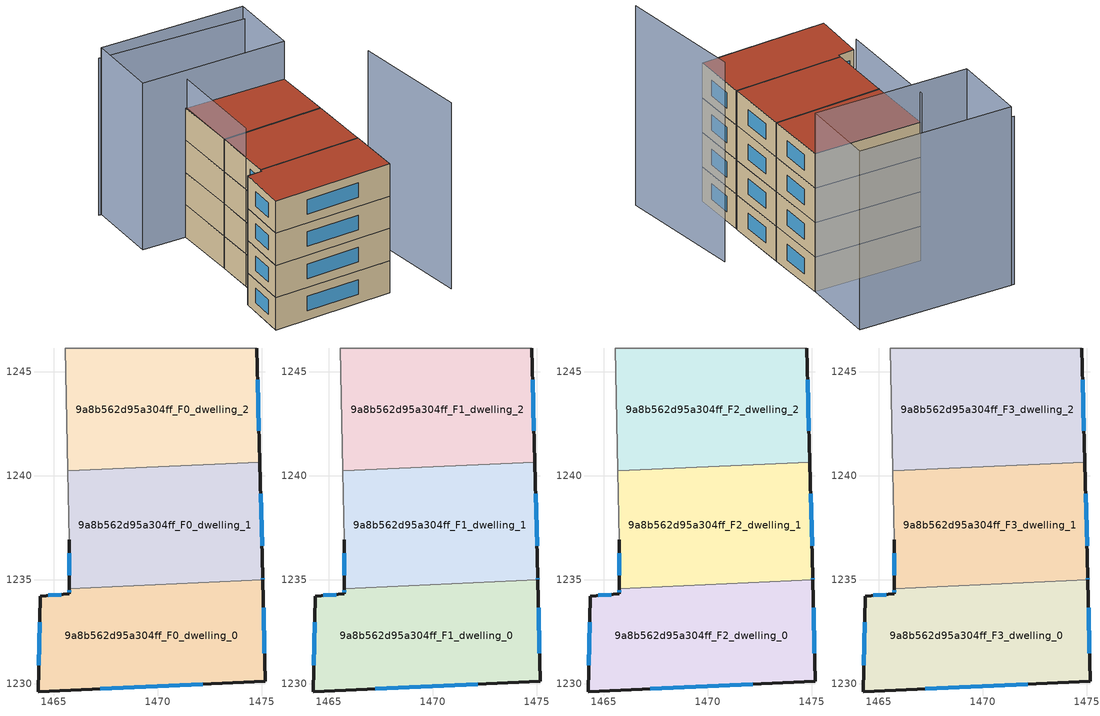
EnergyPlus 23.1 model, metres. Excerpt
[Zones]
9a8b562d95a304ff_F0_dwelling_0
 floor ground (EU_floor_Construction): 1475.06,1235 1475.15,1230.11 1464.24,1229.62 1464.35,1234.22 1465.75,1234.32 1465.75,1234.57 z0
 wall outside (EU_wall_Construction): 1465.75,1234.57 1465.75,1234.32 1464.35,1234.22 1464.24,1229.62 1475.15,1230.11 1475.06,1235 z0:3
 wall to 9a8b562d95a304ff_F0_dwelling_1 (EU_wall_Construction): 1475.06,1235 1465.75,1234.57 z0:3
 window (EU_Window_Construction): 1465.36,1234.29 1464.73,1234.25 / 1465.75,1234.5 1465.75,1234.39 / 1475.13,1231.46 1475.08,1233.65 / 1467.25,1229.75 1472.15,1229.98 / 1464.32,1232.95 1464.27,1230.88 z0.83:2.17
9a8b562d95a304ff_F0_dwelling_1
 floor ground (EU_floor_Construction): 1474.91,1240.65 1475.05,1235.12 1475.06,1235 1465.75,1234.57 1465.75,1236.92 1465.68,1240.23 z0
 wall outside (EU_wall_Construction): 1465.75,1236.92 1465.75,1234.57 / 1475.06,1235 1475.05,1235.12 1474.91,1240.65 z0:3
 wall adiabatic (EU_wall_Construction): 1465.68,1240.23 1465.75,1236.92 z0:3
 wall to 9a8b562d95a304ff_F0_dwelling_2 (EU_wall_Construction): 1474.9,1240.65 1465.68,1240.23 z0:3
 window (EU_Window_Construction): 1465.75,1236.27 1465.75,1235.22 / 1475.01,1236.64 1474.95,1239.13 / 1475.06,1235.03 1475.05,1235.08 z0.83:2.17
9a8b562d95a304ff_F0_dwelling_2
 floor ground (EU_floor_Construction): 1474.76,1246.12 1474.91,1240.65 1465.68,1240.23 1465.55,1246.13 z0
 wall outside (EU_wall_Construction): 1474.91,1240.65 1474.76,1246.12 z0:3
 wall adiabatic (EU_wall_Construction): 1474.76,1246.12 1465.55,1246.13 1465.68,1240.23 z0:3
 window (EU_Window_Construction): 1474.86,1242.16 1474.8,1244.62 z0.83:2.17
9a8b562d95a304ff_F1_dwelling_0
 floor to 9a8b562d95a304ff_F0_dwelling_0 (EU_floor_Construction): 1475.06,1235 1475.15,1230.11 1464.24,1229.62 1464.35,1234.22 1465.75,1234.32 1465.75,1234.57 z3
 wall outside (EU_wall_Construction): 1465.75,1234.57 1465.75,1234.32 1464.35,1234.22 1464.24,1229.62 1475.15,1230.11 1475.06,1235 z3:6
 wall to 9a8b562d95a304ff_F1_dwelling_1 (EU_wall_Construction): 1475.06,1235 1465.75,1234.57 z3:6
 window (EU_Window_Construction): 1465.36,1234.29 1464.73,1234.25 / 1465.75,1234.5 1465.75,1234.39 / 1475.13,1231.46 1475.08,1233.65 / 1467.25,1229.75 1472.15,1229.98 / 1464.32,1232.95 1464.27,1230.88 z3.83:5.17
9a8b562d95a304ff_F1_dwelling_1
 floor to 9a8b562d95a304ff_F0_dwelling_1 (EU_floor_Construction): 1474.9,1240.65 1475.05,1235.12 1475.06,1235 1465.75,1234.57 1465.75,1236.92 1465.68,1240.23 z3
 wall outside (EU_wall_Construction): 1465.75,1236.92 1465.75,1234.57 / 1475.06,1235 1475.05,1235.12 1474.91,1240.65 z3:6
 wall adiabatic (EU_wall_Construction): 1465.68,1240.23 1465.75,1236.92 z3:6
 wall to 9a8b562d95a304ff_F1_dwelling_2 (EU_wall_Construction): 1474.9,1240.65 1465.68,1240.23 z3:6
 window (EU_Window_Construction): 1465.75,1236.27 1465.75,1235.22 / 1475.01,1236.64 1474.95,1239.13 / 1475.06,1235.03 1475.05,1235.08 z3.83:5.17
9a8b562d95a304ff_F1_dwelling_2
 floor to 9a8b562d95a304ff_F0_dwelling_2 (EU_floor_Construction): 1474.76,1246.12 1474.9,1240.65 1465.68,1240.23 1465.55,1246.13 z3
 wall outside (EU_wall_Construction): 1474.91,1240.65 1474.76,1246.12 z3:6
 wall adiabatic (EU_wall_Construction): 1474.76,1246.12 1465.55,1246.13 1465.68,1240.23 z3:6
 window (EU_Window_Construction): 1474.86,1242.16 1474.8,1244.62 z3.83:5.17
9a8b562d95a304ff_F2_dwelling_0
 floor to 9a8b562d95a304ff_F1_dwelling_0 (EU_floor_Construction): 1475.06,1235 1475.15,1230.11 1464.24,1229.62 1464.35,1234.22 1465.75,1234.32 1465.75,1234.57 z6
 wall outside (EU_wall_Construction): 1465.75,1234.57 1465.75,1234.32 1464.35,1234.22 1464.24,1229.62 1475.15,1230.11 1475.06,1235 z6:9
 wall to 9a8b562d95a304ff_F2_dwelling_1 (EU_wall_Construction): 1475.06,1235 1465.75,1234.57 z6:9
 window (EU_Window_Construction): 1465.36,1234.29 1464.73,1234.25 / 1465.75,1234.5 1465.75,1234.39 / 1475.13,1231.46 1475.08,1233.65 / 1467.25,1229.75 1472.15,1229.98 / 1464.32,1232.95 1464.27,1230.88 z6.83:8.17
9a8b562d95a304ff_F2_dwelling_1
 floor to 9a8b562d95a304ff_F1_dwelling_1 (EU_floor_Construction): 1474.9,1240.65 1475.05,1235.12 1475.06,1235 1465.75,1234.57 1465.75,1236.92 1465.68,1240.23 z6
 wall outside (EU_wall_Construction): 1465.75,1236.92 1465.75,1234.57 / 1475.06,1235 1475.05,1235.12 1474.91,1240.65 z6:9
 wall adiabatic (EU_wall_Construction): 1465.68,1240.23 1465.75,1236.92 z6:9
 wall to 9a8b562d95a304ff_F2_dwelling_2 (EU_wall_Construction): 1474.9,1240.65 1465.68,1240.23 z6:9
 window (EU_Window_Construction): 1465.75,1236.27 1465.75,1235.22 / 1475.01,1236.64 1474.95,1239.13 / 1475.06,1235.03 1475.05,1235.08 z6.83:8.17
9a8b562d95a304ff_F2_dwelling_2
 floor to 9a8b562d95a304ff_F1_dwelling_2 (EU_floor_Construction): 1474.76,1246.12 1474.9,1240.65 1465.68,1240.23 1465.55,1246.13 z6
 wall outside (EU_wall_Construction): 1474.91,1240.65 1474.76,1246.12 z6:9
 wall adiabatic (EU_wall_Construction): 1474.76,1246.12 1465.55,1246.13 1465.68,1240.23 z6:9
 window (EU_Window_Construction): 1474.86,1242.16 1474.8,1244.62 z6.83:8.17
9a8b562d95a304ff_F3_dwelling_0
 floor to 9a8b562d95a304ff_F2_dwelling_0 (EU_floor_Construction): 1475.06,1235 1475.15,1230.11 1464.24,1229.62 1464.35,1234.22 1465.75,1234.32 1465.75,1234.57 z9
 wall outside (EU_wall_Construction): 1465.75,1234.57 1465.75,1234.32 1464.35,1234.22 1464.24,1229.62 1475.15,1230.11 1475.06,1235 z9:12
 wall to 9a8b562d95a304ff_F3_dwelling_1 (EU_wall_Construction): 1475.06,1235 1465.75,1234.57 z9:12
 window (EU_Window_Construction): 1465.36,1234.29 1464.73,1234.25 / 1465.75,1234.5 1465.75,1234.39 / 1475.13,1231.46 1475.08,1233.65 / 1467.25,1229.75 1472.15,1229.98 / 1464.32,1232.95 1464.27,1230.88 z9.83:11.17
 roof outside (EU_roof_Construction): 1475.15,1230.11 1475.06,1235 1465.75,1234.57 1465.75,1234.32 1464.35,1234.22 1464.24,1229.62 z12
9a8b562d95a304ff_F3_dwelling_1
 floor to 9a8b562d95a304ff_F2_dwelling_1 (EU_floor_Construction): 1474.9,1240.65 1475.05,1235.12 1475.06,1235 1465.75,1234.57 1465.75,1236.92 1465.68,1240.23 z9
 wall outside (EU_wall_Construction): 1465.75,1236.92 1465.75,1234.57 / 1475.06,1235 1475.05,1235.12 1474.91,1240.65 z9:12
 wall adiabatic (EU_wall_Construction): 1465.68,1240.23 1465.75,1236.92 z9:12
 wall to 9a8b562d95a304ff_F3_dwelling_2 (EU_wall_Construction): 1474.9,1240.65 1465.68,1240.23 z9:12
 window (EU_Window_Construction): 1465.75,1236.27 1465.75,1235.22 / 1475.01,1236.64 1474.95,1239.13 / 1475.06,1235.03 1475.05,1235.08 z9.83:11.17
 roof outside (EU_roof_Construction): 1475.06,1235 1475.05,1235.12 1474.91,1240.65 1465.68,1240.23 1465.75,1236.92 1465.75,1234.57 z12
9a8b562d95a304ff_F3_dwelling_2
 floor to 9a8b562d95a304ff_F2_dwelling_2 (EU_floor_Construction): 1474.76,1246.12 1474.9,1240.65 1465.68,1240.23 1465.55,1246.13 z9
 wall outside (EU_wall_Construction): 1474.91,1240.65 1474.76,1246.12 z9:12
 wall adiabatic (EU_wall_Construction): 1474.76,1246.12 1465.55,1246.13 1465.68,1240.23 z9:12
 window (EU_Window_Construction): 1474.86,1242.16 1474.8,1244.62 z9.83:11.17
 roof outside (EU_roof_Construction): 1474.91,1240.65 1474.76,1246.12 1465.55,1246.13 1465.68,1240.23 z12
shading: 1479.76,1228.11 1478.27,1238.76 z0:17.3; 1465.64,1246.42 1465.75,1236.92 z0:14.7; 1474.76,1246.12 1461.55,1246.13 / 1461.55,1246.13 1461.55,1252.73 / 1461.55,1252.73 1474.76,1252.73 / 1474.76,1252.73 1474.76,1246.12 z0:15.5; 1474.66,1252.23 1461.31,1252.74 z0:14.6
[Building]
EU S2 Campaign: North Axis=0; Terrain=City; Solar Distribution=FullExterior
[Site:Location]
Lyon-Bron: Latitude=45.75; Longitude=5; Time Zone=1; Elevation=198
[SizingPeriod:WeatherFileDays]
AnnualSizingPeriod: Begin Month=1; Begin Day of Month=1; End Month=12; End Day of Month=31; Day of Week for Start Day=Monday; Use Weather File Daylight Saving Period=No; Use Weather File Rain and Snow Indicators=No
[MATERIAL]
EU_InternalMass_Material: Roughness=MediumRough; Thickness=0.1; Conductivity=1; Density=1800; Specific Heat=900; Thermal Absorptance=0.9; Solar Absorptance=0.7; Visible Absorptance=0.7
[MATERIAL:NOMASS] Roughness=MediumRough; Thermal Absorptance=0.9; Solar Absorptance=0.7; Visible Absorptance=0.7
Name | Thermal Resistance
EU_wall_NoMass | 0.87146
EU_roof_NoMass | 0.842276
EU_floor_NoMass | 0.496999
[WINDOWMATERIAL:SIMPLEGLAZINGSYSTEM]
EU_Window_SimpleGlazing: UFactor=2.2525; Solar Heat Gain Coefficient=0.76; Visible Transmittance=0.76
[CONSTRUCTION]
EU_wall_Construction: EU_wall_NoMass
EU_roof_Construction: EU_roof_NoMass
EU_floor_Construction: EU_floor_NoMass
EU_Window_Construction: EU_Window_SimpleGlazing
EU_InternalMass_Construction: EU_InternalMass_Material
[ZONE] Type=1; Multiplier=1; Ceiling Height=autocalculate; Floor Area=autocalculate; Part of Total Floor Area=Yes
Name | Volume
9a8b562d95a304ff_F0_dwelling_0; 9a8b562d95a304ff_F1_dwelling_0; 9a8b562d95a304ff_F2_dwelling_0; 9a8b562d95a304ff_F3_dwelling_0 | 157.251
9a8b562d95a304ff_F0_dwelling_1 | 157.245
9a8b562d95a304ff_F1_dwelling_1; 9a8b562d95a304ff_F2_dwelling_1; 9a8b562d95a304ff_F3_dwelling_1 | 157.244
9a8b562d95a304ff_F0_dwelling_2; 9a8b562d95a304ff_F1_dwelling_2; 9a8b562d95a304ff_F2_dwelling_2; 9a8b562d95a304ff_F3_dwelling_2 | 157.255
[INTERNALMASS] Construction=EU_InternalMass_Construction
Name | Zone or ZoneList | Surface Area
9a8b562d95a304ff_F0_dwelling_0_EU_InternalMass | 9a8b562d95a304ff_F0_dwelling_0 | 52.4171
9a8b562d95a304ff_F0_dwelling_1_EU_InternalMass | 9a8b562d95a304ff_F0_dwelling_1 | 52.4148
9a8b562d95a304ff_F0_dwelling_2_EU_InternalMass | 9a8b562d95a304ff_F0_dwelling_2 | 52.4183
9a8b562d95a304ff_F1_dwelling_0_EU_InternalMass | 9a8b562d95a304ff_F1_dwelling_0 | 52.4171
9a8b562d95a304ff_F1_dwelling_1_EU_InternalMass | 9a8b562d95a304ff_F1_dwelling_1 | 52.4148
9a8b562d95a304ff_F1_dwelling_2_EU_InternalMass | 9a8b562d95a304ff_F1_dwelling_2 | 52.4183
9a8b562d95a304ff_F2_dwelling_0_EU_InternalMass | 9a8b562d95a304ff_F2_dwelling_0 | 52.4171
9a8b562d95a304ff_F2_dwelling_1_EU_InternalMass | 9a8b562d95a304ff_F2_dwelling_1 | 52.4148
9a8b562d95a304ff_F2_dwelling_2_EU_InternalMass | 9a8b562d95a304ff_F2_dwelling_2 | 52.4183
9a8b562d95a304ff_F3_dwelling_0_EU_InternalMass | 9a8b562d95a304ff_F3_dwelling_0 | 52.4171
9a8b562d95a304ff_F3_dwelling_1_EU_InternalMass | 9a8b562d95a304ff_F3_dwelling_1 | 52.4148
9a8b562d95a304ff_F3_dwelling_2_EU_InternalMass | 9a8b562d95a304ff_F3_dwelling_2 | 52.4183
[OTHEREQUIPMENT] Fuel Type=Electricity; Design Level Calculation Method=Watts/Area; Power per Zone Floor Area=1; Fraction Latent=0; Fraction Radiant=0; Fraction Lost=0; Carbon Dioxide Generation Rate=0; EndUse Subcategory=EU_Step8_InternalGains
Name | Zone or ZoneList or Space or SpaceList | Schedule
EU_Step8_InternalGain_9a8b562d95a304ff_F0_dwelling_0_f000 | 9a8b562d95a304ff_F0_dwelling_0 | EU_Step8_GainSchedule_9a8b562d95a304ff_F0_dwelling_0_f000
EU_Step8_InternalGain_9a8b562d95a304ff_F0_dwelling_1_f000 | 9a8b562d95a304ff_F0_dwelling_1 | EU_Step8_GainSchedule_9a8b562d95a304ff_F0_dwelling_1_f000
EU_Step8_InternalGain_9a8b562d95a304ff_F0_dwelling_2_f000 | 9a8b562d95a304ff_F0_dwelling_2 | EU_Step8_GainSchedule_9a8b562d95a304ff_F0_dwelling_2_f000
EU_Step8_InternalGain_9a8b562d95a304ff_F1_dwelling_0_f000 | 9a8b562d95a304ff_F1_dwelling_0 | EU_Step8_GainSchedule_9a8b562d95a304ff_F1_dwelling_0_f000
EU_Step8_InternalGain_9a8b562d95a304ff_F1_dwelling_1_f000 | 9a8b562d95a304ff_F1_dwelling_1 | EU_Step8_GainSchedule_9a8b562d95a304ff_F1_dwelling_1_f000
EU_Step8_InternalGain_9a8b562d95a304ff_F1_dwelling_2_f000 | 9a8b562d95a304ff_F1_dwelling_2 | EU_Step8_GainSchedule_9a8b562d95a304ff_F1_dwelling_2_f000
EU_Step8_InternalGain_9a8b562d95a304ff_F2_dwelling_0_f000 | 9a8b562d95a304ff_F2_dwelling_0 | EU_Step8_GainSchedule_9a8b562d95a304ff_F2_dwelling_0_f000
EU_Step8_InternalGain_9a8b562d95a304ff_F2_dwelling_1_f000 | 9a8b562d95a304ff_F2_dwelling_1 | EU_Step8_GainSchedule_9a8b562d95a304ff_F2_dwelling_1_f000
EU_Step8_InternalGain_9a8b562d95a304ff_F2_dwelling_2_f000 | 9a8b562d95a304ff_F2_dwelling_2 | EU_Step8_GainSchedule_9a8b562d95a304ff_F2_dwelling_2_f000
EU_Step8_InternalGain_9a8b562d95a304ff_F3_dwelling_0_f000 | 9a8b562d95a304ff_F3_dwelling_0 | EU_Step8_GainSchedule_9a8b562d95a304ff_F3_dwelling_0_f000
EU_Step8_InternalGain_9a8b562d95a304ff_F3_dwelling_1_f000 | 9a8b562d95a304ff_F3_dwelling_1 | EU_Step8_GainSchedule_9a8b562d95a304ff_F3_dwelling_1_f000
EU_Step8_InternalGain_9a8b562d95a304ff_F3_dwelling_2_f000 | 9a8b562d95a304ff_F3_dwelling_2 | EU_Step8_GainSchedule_9a8b562d95a304ff_F3_dwelling_2_f000
[ZONEVENTILATION:DESIGNFLOWRATE] Schedule=EU_AlwaysOn; Design Flow Rate Calculation Method=AirChanges/Hour; Air Changes per Hour=0.425; Ventilation Type=Natural; Fan Pressure Rise=0; Fan Total Efficiency=1; Constant Term Coefficient=1; Temperature Term Coefficient=0; Velocity Term Coefficient=0; Velocity Squared Term Coefficient=0; Minimum Indoor Temperature=-100; Maximum Indoor Temperature=100; Delta Temperature=-100; Minimum Outdoor Temperature=-100; Maximum Outdoor Temperature=100; Maximum Wind Speed=40
Name | Zone or ZoneList or Space or SpaceList
EU_ConstantAir_9a8b562d95a304ff_F0_dwelling_0 | 9a8b562d95a304ff_F0_dwelling_0
EU_ConstantAir_9a8b562d95a304ff_F0_dwelling_1 | 9a8b562d95a304ff_F0_dwelling_1
EU_ConstantAir_9a8b562d95a304ff_F0_dwelling_2 | 9a8b562d95a304ff_F0_dwelling_2
EU_ConstantAir_9a8b562d95a304ff_F1_dwelling_0 | 9a8b562d95a304ff_F1_dwelling_0
EU_ConstantAir_9a8b562d95a304ff_F1_dwelling_1 | 9a8b562d95a304ff_F1_dwelling_1
EU_ConstantAir_9a8b562d95a304ff_F1_dwelling_2 | 9a8b562d95a304ff_F1_dwelling_2
EU_ConstantAir_9a8b562d95a304ff_F2_dwelling_0 | 9a8b562d95a304ff_F2_dwelling_0
EU_ConstantAir_9a8b562d95a304ff_F2_dwelling_1 | 9a8b562d95a304ff_F2_dwelling_1
EU_ConstantAir_9a8b562d95a304ff_F2_dwelling_2 | 9a8b562d95a304ff_F2_dwelling_2
EU_ConstantAir_9a8b562d95a304ff_F3_dwelling_0 | 9a8b562d95a304ff_F3_dwelling_0
EU_ConstantAir_9a8b562d95a304ff_F3_dwelling_1 | 9a8b562d95a304ff_F3_dwelling_1
EU_ConstantAir_9a8b562d95a304ff_F3_dwelling_2 | 9a8b562d95a304ff_F3_dwelling_2
[HVACTEMPLATE:THERMOSTAT] Constant Heating Setpoint=20; Constant Cooling Setpoint=50
EU_HeatOnly_9a8b562d95a304ff_F0_dwelling_0; EU_HeatOnly_9a8b562d95a304ff_F0_dwelling_1; EU_HeatOnly_9a8b562d95a304ff_F0_dwelling_2; EU_HeatOnly_9a8b562d95a304ff_F1_dwelling_0; EU_HeatOnly_9a8b562d95a304ff_F1_dwelling_1; EU_HeatOnly_9a8b562d95a304ff_F1_dwelling_2; EU_HeatOnly_9a8b562d95a304ff_F2_dwelling_0; EU_HeatOnly_9a8b562d95a304ff_F2_dwelling_1; EU_HeatOnly_9a8b562d95a304ff_F2_dwelling_2; EU_HeatOnly_9a8b562d95a304ff_F3_dwelling_0; EU_HeatOnly_9a8b562d95a304ff_F3_dwelling_1; EU_HeatOnly_9a8b562d95a304ff_F3_dwelling_2
[HVACTEMPLATE:ZONE:IDEALLOADSAIRSYSTEM] System Availability Schedule=EU_AlwaysOn; Maximum Heating Supply Air Temperature=50; Minimum Cooling Supply Air Temperature=13; Maximum Heating Supply Air Humidity Ratio=0.0156; Minimum Cooling Supply Air Humidity Ratio=0.0077; Heating Limit=NoLimit; Cooling Limit=NoLimit; Heating Availability Schedule=EU_AlwaysOn; Cooling Availability Schedule=EU_CoolingOff; Dehumidification Control Type=ConstantSensibleHeatRatio; Cooling Sensible Heat Ratio=0.7; Dehumidification Setpoint=60; Humidification Control Type=None; Humidification Setpoint=30; Outdoor Air Method=None; Outdoor Air Flow Rate per Person=0.00944; Outdoor Air Flow Rate per Zone Floor Area=0; Outdoor Air Flow Rate per Zone=0; Demand Controlled Ventilation Type=None; Outdoor Air Economizer Type=NoEconomizer; Heat Recovery Type=None; Sensible Heat Recovery Effectiveness=0.7; Latent Heat Recovery Effectiveness=0.65
Name | Template Thermostat
9a8b562d95a304ff_F0_dwelling_0 | EU_HeatOnly_9a8b562d95a304ff_F0_dwelling_0
9a8b562d95a304ff_F0_dwelling_1 | EU_HeatOnly_9a8b562d95a304ff_F0_dwelling_1
9a8b562d95a304ff_F0_dwelling_2 | EU_HeatOnly_9a8b562d95a304ff_F0_dwelling_2
9a8b562d95a304ff_F1_dwelling_0 | EU_HeatOnly_9a8b562d95a304ff_F1_dwelling_0
9a8b562d95a304ff_F1_dwelling_1 | EU_HeatOnly_9a8b562d95a304ff_F1_dwelling_1
9a8b562d95a304ff_F1_dwelling_2 | EU_HeatOnly_9a8b562d95a304ff_F1_dwelling_2
9a8b562d95a304ff_F2_dwelling_0 | EU_HeatOnly_9a8b562d95a304ff_F2_dwelling_0
9a8b562d95a304ff_F2_dwelling_1 | EU_HeatOnly_9a8b562d95a304ff_F2_dwelling_1
9a8b562d95a304ff_F2_dwelling_2 | EU_HeatOnly_9a8b562d95a304ff_F2_dwelling_2
9a8b562d95a304ff_F3_dwelling_0 | EU_HeatOnly_9a8b562d95a304ff_F3_dwelling_0
9a8b562d95a304ff_F3_dwelling_1 | EU_HeatOnly_9a8b562d95a304ff_F3_dwelling_1
9a8b562d95a304ff_F3_dwelling_2 | EU_HeatOnly_9a8b562d95a304ff_F3_dwelling_2
[SIZING:ZONE] Zone Cooling Design Supply Air Temperature Input Method=SupplyAirTemperature; Zone Cooling Design Supply Air Temperature=13; Zone Heating Design Supply Air Temperature Input Method=SupplyAirTemperature; Zone Heating Design Supply Air Temperature=50; Zone Cooling Design Supply Air Humidity Ratio=0.008; Zone Heating Design Supply Air Humidity Ratio=0.008; Cooling Design Air Flow Method=DesignDay; Cooling Design Air Flow Rate=0; Cooling Minimum Air Flow per Zone Floor Area=0.000762; Cooling Minimum Air Flow=0; Cooling Minimum Air Flow Fraction=0.2; Heating Design Air Flow Method=DesignDay; Heating Design Air Flow Rate=0; Heating Maximum Air Flow per Zone Floor Area=0.002032; Heating Maximum Air Flow=0.141576; Heating Maximum Air Flow Fraction=0.3; Account for Dedicated Outdoor Air System=No; Dedicated Outdoor Air System Control Strategy=NeutralSupplyAir; Dedicated Outdoor Air Low Setpoint Temperature for Design=autosize; Dedicated Outdoor Air High Setpoint Temperature for Design=autosize; Zone Load Sizing Method=Sensible Load Only No Latent Load; Zone Latent Cooling Design Supply Air Humidity Ratio Input Method=HumidityRatioDifference; Zone Cooling Design Supply Air Humidity Ratio Difference=0.005; Zone Latent Heating Design Supply Air Humidity Ratio Input Method=HumidityRatioDifference; Zone Humidification Design Supply Air Humidity Ratio Difference=0.005
9a8b562d95a304ff_F0_dwelling_0; 9a8b562d95a304ff_F0_dwelling_1; 9a8b562d95a304ff_F0_dwelling_2; 9a8b562d95a304ff_F1_dwelling_0; 9a8b562d95a304ff_F1_dwelling_1; 9a8b562d95a304ff_F1_dwelling_2; 9a8b562d95a304ff_F2_dwelling_0; 9a8b562d95a304ff_F2_dwelling_1; 9a8b562d95a304ff_F2_dwelling_2; 9a8b562d95a304ff_F3_dwelling_0; 9a8b562d95a304ff_F3_dwelling_1; 9a8b562d95a304ff_F3_dwelling_2
[SCHEDULE:CONSTANT]
Name | Hourly Value
EU_AlwaysOn | 1
EU_CoolingOff | 0
[SCHEDULE:FILE] Column Number=1; Rows to Skip at Top=0; Number of Hours of Data=8760; Column Separator=Comma; Interpolate to Timestep=No; Minutes per Item=60; Adjust Schedule for Daylight Savings=Yes
Name | File
EU_Step8_GainSchedule_9a8b562d95a304ff_F0_dwelling_0_f000 | ../../schedules/9a8b562d95a304ff/9a8b562d95a304ff_F0_dwelling_0_f000_gain.csv
EU_Step8_GainSchedule_9a8b562d95a304ff_F0_dwelling_1_f000 | ../../schedules/9a8b562d95a304ff/9a8b562d95a304ff_F0_dwelling_1_f000_gain.csv
EU_Step8_GainSchedule_9a8b562d95a304ff_F0_dwelling_2_f000 | ../../schedules/9a8b562d95a304ff/9a8b562d95a304ff_F0_dwelling_2_f000_gain.csv
EU_Step8_GainSchedule_9a8b562d95a304ff_F1_dwelling_0_f000 | ../../schedules/9a8b562d95a304ff/9a8b562d95a304ff_F1_dwelling_0_f000_gain.csv
EU_Step8_GainSchedule_9a8b562d95a304ff_F1_dwelling_1_f000 | ../../schedules/9a8b562d95a304ff/9a8b562d95a304ff_F1_dwelling_1_f000_gain.csv
EU_Step8_GainSchedule_9a8b562d95a304ff_F1_dwelling_2_f000 | ../../schedules/9a8b562d95a304ff/9a8b562d95a304ff_F1_dwelling_2_f000_gain.csv
EU_Step8_GainSchedule_9a8b562d95a304ff_F2_dwelling_0_f000 | ../../schedules/9a8b562d95a304ff/9a8b562d95a304ff_F2_dwelling_0_f000_gain.csv
EU_Step8_GainSchedule_9a8b562d95a304ff_F2_dwelling_1_f000 | ../../schedules/9a8b562d95a304ff/9a8b562d95a304ff_F2_dwelling_1_f000_gain.csv
EU_Step8_GainSchedule_9a8b562d95a304ff_F2_dwelling_2_f000 | ../../schedules/9a8b562d95a304ff/9a8b562d95a304ff_F2_dwelling_2_f000_gain.csv
EU_Step8_GainSchedule_9a8b562d95a304ff_F3_dwelling_0_f000 | ../../schedules/9a8b562d95a304ff/9a8b562d95a304ff_F3_dwelling_0_f000_gain.csv
EU_Step8_GainSchedule_9a8b562d95a304ff_F3_dwelling_1_f000 | ../../schedules/9a8b562d95a304ff/9a8b562d95a304ff_F3_dwelling_1_f000_gain.csv
EU_Step8_GainSchedule_9a8b562d95a304ff_F3_dwelling_2_f000 | ../../schedules/9a8b562d95a304ff/9a8b562d95a304ff_F3_dwelling_2_f000_gain.csv
